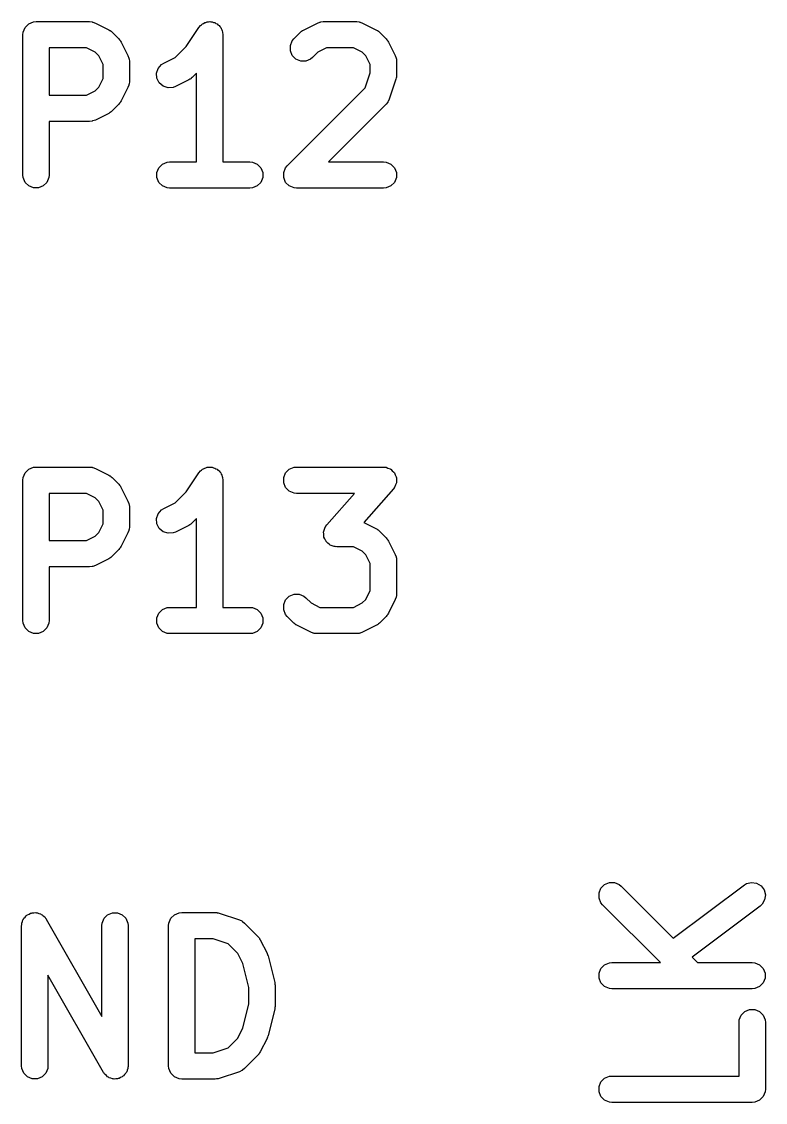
# Model space of a CAD drawing. Extents: x 100 to 226, y -132 to -42.
# Drawn here: x 203.05 to 207.29, y -95.44 to -89.28 of the extents above; entities that cross this region are included whole.
import ezdxf

# ---------------------------------------------------------------- set-up
doc = ezdxf.new("R2010")
doc.units = 0
doc.layers.add('BLACK', color=7, linetype='CONTINUOUS')

msp = doc.modelspace()

# ---------------------------------------------------------------- linework, layer by layer
at = {"layer": 'BLACK', "linetype": 'CONTINUOUS'}
for p, q in [((203.067461, -89.314377), (203.088153, -89.293685)), ((203.088153, -89.293685), (203.115189, -89.282486)), ((203.115189, -89.282486), (203.129821, -89.281045)), ((203.129821, -89.281045), (203.434583, -89.281045)), ((203.434583, -89.281045), (203.449215, -89.282486)), ((203.449215, -89.282486), (203.451704, -89.283517)), ((203.451704, -89.283517), (203.454392, -89.283708)), ((203.454392, -89.283708), (203.468124, -89.288963)), ((203.468124, -89.288963), (203.544314, -89.327058)), ((204.067209, -89.303067), (204.073378, -89.298935)), ((204.073378, -89.298935), (204.078629, -89.293685)), ((204.078629, -89.293685), (204.085418, -89.290872)), ((204.085418, -89.290872), (204.091524, -89.286784)), ((204.091524, -89.286784), (204.098804, -89.285327)), ((204.098804, -89.285327), (204.105665, -89.282486)), ((204.105665, -89.282486), (204.113014, -89.282486)), ((204.113014, -89.282486), (204.120219, -89.281045)), ((204.120219, -89.281045), (204.127503, -89.282486)), ((204.127503, -89.282486), (204.134929, -89.282486)), ((204.134929, -89.282486), (204.141717, -89.285297)), ((204.141717, -89.285297), (204.148926, -89.286724)), ((204.148926, -89.286724), (204.155104, -89.290843)), ((204.155104, -89.290843), (204.161965, -89.293685)), ((204.161965, -89.293685), (204.16716, -89.29888)), ((204.16716, -89.29888), (204.173275, -89.302957)), ((204.658185, -89.327058), (204.734375, -89.288963)), ((204.734375, -89.288963), (204.748107, -89.283708)), ((204.748107, -89.283708), (204.750794, -89.283517)), ((204.750794, -89.283517), (204.753284, -89.282486)), ((204.753284, -89.282486), (204.767916, -89.281045)), ((204.767916, -89.281045), (204.958392, -89.281045)), ((204.958392, -89.281045), (204.973024, -89.282486)), ((204.973024, -89.282486), (204.975513, -89.283517)), ((204.975513, -89.283517), (204.978201, -89.283708)), ((204.978201, -89.283708), (204.991933, -89.288963)), ((204.991933, -89.288963), (205.068124, -89.327058)), ((203.054821, -89.356045), (203.056262, -89.341413)), ((203.054821, -90.156045), (203.054821, -89.356045)), ((203.056262, -89.341413), (203.067461, -89.314377)), ((203.544314, -89.327058), (203.550613, -89.331022)), ((203.550613, -89.331022), (203.552441, -89.33178)), ((203.552441, -89.33178), (203.554497, -89.333468)), ((203.554497, -89.333468), (203.556757, -89.33489)), ((203.556757, -89.33489), (203.558056, -89.336388)), ((203.558056, -89.336388), (203.563806, -89.341107)), ((203.563806, -89.341107), (203.601901, -89.379202)), ((203.98582, -89.42255), (204.057893, -89.314442)), ((204.057893, -89.314442), (204.057927, -89.314399)), ((204.057927, -89.314399), (204.057937, -89.314377)), ((204.057937, -89.314377), (204.057988, -89.314325)), ((204.057988, -89.314325), (204.067209, -89.303067)), ((204.173275, -89.302957), (204.177406, -89.309126)), ((204.177406, -89.309126), (204.182657, -89.314377)), ((204.182657, -89.314377), (204.185469, -89.321166)), ((204.185469, -89.321166), (204.189558, -89.327272)), ((204.189558, -89.327272), (204.191014, -89.334552)), ((204.191014, -89.334552), (204.193856, -89.341413)), ((204.193856, -89.341413), (204.195281, -89.355891)), ((204.195281, -89.355891), (204.195297, -89.355967)), ((204.195297, -89.355967), (204.195291, -89.355992)), ((204.195291, -89.355992), (204.195297, -89.356045)), ((204.195297, -89.356045), (204.195297, -90.081045)), ((204.600598, -89.379201), (204.638694, -89.341106)), ((204.638694, -89.341106), (204.644442, -89.336388)), ((204.644442, -89.336388), (204.645742, -89.33489)), ((204.645742, -89.33489), (204.648, -89.333468)), ((204.648, -89.333468), (204.650059, -89.331779)), ((204.650059, -89.331779), (204.651888, -89.331021)), ((204.651888, -89.331021), (204.658185, -89.327058)), ((205.068124, -89.327058), (205.074423, -89.331022)), ((205.074423, -89.331022), (205.076251, -89.33178)), ((205.076251, -89.33178), (205.078307, -89.333468)), ((205.078307, -89.333468), (205.080567, -89.33489)), ((205.080567, -89.33489), (205.081866, -89.336388)), ((205.081866, -89.336388), (205.087616, -89.341107)), ((205.087616, -89.341107), (205.125711, -89.379202)), ((203.601901, -89.379202), (203.606621, -89.384954)), ((203.606621, -89.384954), (203.608117, -89.386251)), ((203.608117, -89.386251), (203.609536, -89.388505)), ((203.609536, -89.388505), (203.611228, -89.390567)), ((203.611228, -89.390567), (203.611986, -89.392397)), ((203.611986, -89.392397), (203.61595, -89.398694)), ((203.61595, -89.398694), (203.654046, -89.474884)), ((203.923488, -89.484881), (203.98582, -89.42255)), ((204.580071, -89.417603), (204.59127, -89.390567)), ((204.580071, -89.446865), (204.580071, -89.417603)), ((204.59127, -89.390567), (204.600598, -89.379201)), ((205.125711, -89.379202), (205.130429, -89.384951)), ((205.130429, -89.384951), (205.131928, -89.386251)), ((205.131928, -89.386251), (205.133349, -89.38851)), ((205.133349, -89.38851), (205.135038, -89.390567)), ((205.135038, -89.390567), (205.135795, -89.392394)), ((205.135795, -89.392394), (205.13976, -89.398694)), ((205.13976, -89.398694), (205.177855, -89.474885)), ((203.416878, -89.431045), (203.204821, -89.431045)), ((203.204821, -89.431045), (203.204821, -89.700092)), ((203.466346, -89.455779), (203.416878, -89.431045)), ((203.487229, -89.476662), (203.466346, -89.455779)), ((203.511964, -89.526131), (203.487229, -89.476662)), ((203.654046, -89.474884), (203.659301, -89.488616)), ((203.858184, -89.517534), (203.923488, -89.484881)), ((204.591269, -89.473902), (204.580071, -89.446865)), ((204.611962, -89.494595), (204.591269, -89.473902)), ((204.706662, -89.485269), (204.695297, -89.494596)), ((204.736152, -89.455779), (204.706662, -89.485269)), ((204.785621, -89.431045), (204.736152, -89.455779)), ((204.940687, -89.431045), (204.785621, -89.431045)), ((204.990156, -89.455779), (204.940687, -89.431045)), ((205.011038, -89.476661), (204.990156, -89.455779)), ((205.035773, -89.52613), (205.011038, -89.476661)), ((205.177855, -89.474885), (205.18311, -89.488617)), ((203.511964, -89.605005), (203.511964, -89.526131)), ((203.659301, -89.488616), (203.659492, -89.491305)), ((203.659492, -89.491305), (203.660523, -89.493794)), ((203.660523, -89.493794), (203.661964, -89.508426)), ((203.661964, -89.508426), (203.661964, -89.622711)), ((203.817314, -89.575235), (203.826568, -89.547474)), ((203.826568, -89.547474), (203.845741, -89.525366)), ((203.845741, -89.525366), (203.858184, -89.517534)), ((204.638998, -89.505794), (204.611962, -89.494595)), ((204.66826, -89.505794), (204.638998, -89.505794)), ((204.695297, -89.494596), (204.66826, -89.505794)), ((205.035773, -89.572446), (205.035773, -89.52613)), ((205.18311, -89.488617), (205.1833, -89.491304)), ((205.1833, -89.491304), (205.184332, -89.493794)), ((205.184332, -89.493794), (205.185773, -89.508426)), ((205.185773, -89.508426), (205.185773, -89.584616)), ((203.487229, -89.654474), (203.511964, -89.605005)), ((203.819388, -89.604425), (203.817314, -89.575235)), ((203.832475, -89.6306), (203.819388, -89.604425)), ((204.009584, -89.608881), (204.007756, -89.609638)), ((204.01164, -89.607192), (204.009584, -89.608881)), ((204.0139, -89.605771), (204.01164, -89.607192)), ((204.015199, -89.604272), (204.0139, -89.605771)), ((204.020949, -89.599554), (204.015199, -89.604272)), ((204.045297, -89.575205), (204.020949, -89.599554)), ((204.045297, -90.081045), (204.045297, -89.575205)), ((205.007125, -89.658388), (205.035773, -89.572446)), ((205.181924, -89.608333), (205.143829, -89.722619)), ((205.183573, -89.601079), (205.181924, -89.608333)), ((205.184332, -89.599248), (205.183573, -89.601079)), ((205.184593, -89.596593), (205.184332, -89.599248)), ((205.185184, -89.593996), (205.184593, -89.596593)), ((205.185773, -89.584616), (205.185043, -89.592021)), ((205.185043, -89.592021), (205.185184, -89.593996)), ((203.466346, -89.675358), (203.487229, -89.654474)), ((203.654046, -89.656253), (203.61595, -89.732443)), ((203.659301, -89.642521), (203.654046, -89.656253)), ((203.659492, -89.639831), (203.659301, -89.642521)), ((203.660523, -89.637343), (203.659492, -89.639831)), ((203.661964, -89.622711), (203.660523, -89.637343)), ((203.854583, -89.649773), (203.832475, -89.6306)), ((203.882344, -89.659027), (203.854583, -89.649773)), ((203.911534, -89.656953), (203.882344, -89.659027)), ((203.925266, -89.651698), (203.911534, -89.656953)), ((204.001457, -89.613603), (203.925266, -89.651698)), ((204.007756, -89.609638), (204.001457, -89.613603)), ((204.562502, -90.103012), (205.007125, -89.658388)), ((203.204821, -89.700092), (203.416878, -89.700092)), ((203.416878, -89.700092), (203.466346, -89.675358)), ((205.143829, -89.722619), (205.137835, -89.736044)), ((203.563806, -89.79003), (203.558056, -89.794748)), ((203.601901, -89.751935), (203.563806, -89.79003)), ((203.606621, -89.746182), (203.601901, -89.751935)), ((203.608117, -89.744886), (203.606621, -89.746182)), ((203.609536, -89.742631), (203.608117, -89.744886)), ((203.611228, -89.74057), (203.609536, -89.742631)), ((203.611986, -89.738739), (203.611228, -89.74057)), ((203.61595, -89.732443), (203.611986, -89.738739)), ((205.125711, -89.751935), (204.796601, -90.081045)), ((205.135039, -89.74057), (205.125711, -89.751935)), ((205.136071, -89.738077), (205.135039, -89.74057)), ((205.137835, -89.736044), (205.136071, -89.738077)), ((203.434583, -89.850092), (203.204821, -89.850092)), ((203.204821, -89.850092), (203.204821, -90.156045)), ((203.449215, -89.848651), (203.434583, -89.850092)), ((203.451704, -89.847619), (203.449215, -89.848651)), ((203.454392, -89.847429), (203.451704, -89.847619)), ((203.468124, -89.842174), (203.454392, -89.847429)), ((203.544314, -89.804079), (203.468124, -89.842174)), ((203.550613, -89.800114), (203.544314, -89.804079)), ((203.552441, -89.799357), (203.550613, -89.800114)), ((203.554497, -89.797668), (203.552441, -89.799357)), ((203.556757, -89.796247), (203.554497, -89.797668)), ((203.558056, -89.794748), (203.556757, -89.796247)), ((203.829365, -90.114377), (203.850057, -90.093685)), ((203.850057, -90.093685), (203.877093, -90.082486)), ((203.877093, -90.082486), (203.891725, -90.081045)), ((203.891725, -90.081045), (204.045297, -90.081045)), ((204.195297, -90.081045), (204.348868, -90.081045)), ((204.348868, -90.081045), (204.3635, -90.082486)), ((204.3635, -90.082486), (204.390536, -90.093685)), ((204.390536, -90.093685), (204.411228, -90.114377)), ((204.796601, -90.081045), (205.110773, -90.081045)), ((205.110773, -90.081045), (205.125405, -90.082486)), ((205.125405, -90.082486), (205.152441, -90.093685)), ((205.152441, -90.093685), (205.173133, -90.114377)), ((203.056262, -90.170677), (203.054821, -90.156045)), ((203.204821, -90.156045), (203.20338, -90.170677)), ((203.818166, -90.141413), (203.829365, -90.114377)), ((203.818166, -90.170677), (203.818166, -90.141413)), ((204.411228, -90.114377), (204.422427, -90.141413)), ((204.422427, -90.141413), (204.422427, -90.170677)), ((204.541976, -90.141413), (204.553175, -90.114377)), ((204.541976, -90.170677), (204.541976, -90.141413)), ((204.553175, -90.114377), (204.562502, -90.103012)), ((205.173133, -90.114377), (205.184332, -90.141413)), ((205.184332, -90.141413), (205.184332, -90.170677)), ((203.067461, -90.197713), (203.056262, -90.170677)), ((203.088153, -90.218405), (203.067461, -90.197713)), ((203.115189, -90.229604), (203.088153, -90.218405)), ((203.171489, -90.218405), (203.144453, -90.229604)), ((203.192181, -90.197713), (203.171489, -90.218405)), ((203.20338, -90.170677), (203.192181, -90.197713)), ((203.829365, -90.197713), (203.818166, -90.170677)), ((203.850057, -90.218405), (203.829365, -90.197713)), ((203.877093, -90.229604), (203.850057, -90.218405)), ((204.390536, -90.218405), (204.3635, -90.229604)), ((204.411228, -90.197713), (204.390536, -90.218405)), ((204.422427, -90.170677), (204.411228, -90.197713)), ((204.553175, -90.197713), (204.541976, -90.170677)), ((204.573867, -90.218405), (204.553175, -90.197713)), ((204.600903, -90.229604), (204.573867, -90.218405)), ((205.152441, -90.218405), (205.125405, -90.229604)), ((205.173133, -90.197713), (205.152441, -90.218405)), ((205.184332, -90.170677), (205.173133, -90.197713)), ((203.144453, -90.229604), (203.115189, -90.229604)), ((203.891725, -90.231045), (203.877093, -90.229604)), ((204.348868, -90.231045), (203.891725, -90.231045)), ((204.3635, -90.229604), (204.348868, -90.231045)), ((204.615535, -90.231045), (204.600903, -90.229604)), ((205.110773, -90.231045), (204.615535, -90.231045)), ((205.125405, -90.229604), (205.110773, -90.231045)), ((203.088153, -91.833685), (203.115189, -91.822486)), ((203.115189, -91.822486), (203.129821, -91.821045)), ((203.129821, -91.821045), (203.434583, -91.821045)), ((203.434583, -91.821045), (203.449215, -91.822486)), ((203.449215, -91.822486), (203.451704, -91.823517)), ((203.451704, -91.823517), (203.454392, -91.823708)), ((203.454392, -91.823708), (203.468124, -91.828963)), ((204.085418, -91.830872), (204.091524, -91.826784)), ((204.091524, -91.826784), (204.098804, -91.825327)), ((204.098804, -91.825327), (204.105665, -91.822486)), ((204.105665, -91.822486), (204.113014, -91.822486)), ((204.113014, -91.822486), (204.120219, -91.821045)), ((204.120219, -91.821045), (204.127503, -91.822486)), ((204.127503, -91.822486), (204.134929, -91.822486)), ((204.134929, -91.822486), (204.141717, -91.825297)), ((204.141717, -91.825297), (204.148926, -91.826724)), ((204.148926, -91.826724), (204.155104, -91.830843)), ((204.573867, -91.833685), (204.600903, -91.822486)), ((204.600903, -91.822486), (204.615535, -91.821045)), ((204.615535, -91.821045), (205.110773, -91.821045)), ((205.110773, -91.821045), (205.118505, -91.821806)), ((205.118505, -91.821806), (205.120479, -91.821675)), ((205.120479, -91.821675), (205.121838, -91.822134)), ((205.121838, -91.822134), (205.125405, -91.822486)), ((205.125405, -91.822486), (205.136656, -91.827146)), ((205.136656, -91.827146), (205.1482, -91.831051)), ((203.054821, -91.896045), (203.056262, -91.881413)), ((203.056262, -91.881413), (203.067461, -91.854377)), ((203.067461, -91.854377), (203.088153, -91.833685)), ((203.468124, -91.828963), (203.544314, -91.867058)), ((203.544314, -91.867058), (203.550613, -91.871022)), ((203.550613, -91.871022), (203.552441, -91.87178)), ((203.552441, -91.87178), (203.554497, -91.873468)), ((203.554497, -91.873468), (203.556757, -91.87489)), ((203.556757, -91.87489), (203.558056, -91.876388)), ((203.558056, -91.876388), (203.563806, -91.881107)), ((203.563806, -91.881107), (203.601901, -91.919202)), ((203.98582, -91.96255), (204.057893, -91.854442)), ((204.057893, -91.854442), (204.057927, -91.854399)), ((204.057927, -91.854399), (204.057937, -91.854377)), ((204.057937, -91.854377), (204.057988, -91.854325)), ((204.057988, -91.854325), (204.067209, -91.843067)), ((204.067209, -91.843067), (204.073378, -91.838935)), ((204.073378, -91.838935), (204.078629, -91.833685)), ((204.078629, -91.833685), (204.085418, -91.830872)), ((204.155104, -91.830843), (204.161965, -91.833685)), ((204.161965, -91.833685), (204.16716, -91.83888)), ((204.16716, -91.83888), (204.173275, -91.842957)), ((204.173275, -91.842957), (204.177406, -91.849126)), ((204.177406, -91.849126), (204.182657, -91.854377)), ((204.182657, -91.854377), (204.185469, -91.861166)), ((204.185469, -91.861166), (204.189558, -91.867272)), ((204.189558, -91.867272), (204.191014, -91.874552)), ((204.191014, -91.874552), (204.193856, -91.881413)), ((204.193856, -91.881413), (204.195281, -91.895891)), ((204.541976, -91.881413), (204.553175, -91.854377)), ((204.541976, -91.910677), (204.541976, -91.881413)), ((204.553175, -91.854377), (204.573867, -91.833685)), ((205.1482, -91.831051), (205.150104, -91.832716)), ((205.150104, -91.832716), (205.152441, -91.833685)), ((205.152441, -91.833685), (205.161051, -91.842295)), ((205.161051, -91.842295), (205.170224, -91.850321)), ((205.170224, -91.850321), (205.171346, -91.85259)), ((205.171346, -91.85259), (205.173133, -91.854377)), ((205.173133, -91.854377), (205.177791, -91.865624)), ((205.177791, -91.865624), (205.183196, -91.876552)), ((205.183196, -91.876552), (205.183364, -91.879076)), ((205.183364, -91.879076), (205.184332, -91.881413)), ((205.184332, -91.881413), (205.184332, -91.893588)), ((203.054821, -92.696045), (203.054821, -91.896045)), ((203.601901, -91.919202), (203.606621, -91.924954)), ((203.606621, -91.924954), (203.608117, -91.926251)), ((203.608117, -91.926251), (203.609536, -91.928505)), ((203.609536, -91.928505), (203.611228, -91.930567)), ((203.611228, -91.930567), (203.611986, -91.932397)), ((203.611986, -91.932397), (203.61595, -91.938694)), ((203.61595, -91.938694), (203.654046, -92.014884)), ((204.195281, -91.895891), (204.195297, -91.895967)), ((204.195297, -91.895967), (204.195291, -91.895992)), ((204.195291, -91.895992), (204.195297, -91.896045)), ((204.195297, -91.896045), (204.195297, -92.621045)), ((204.553175, -91.937713), (204.541976, -91.910677)), ((204.573867, -91.958405), (204.553175, -91.937713)), ((205.167217, -91.945432), (204.999256, -92.137386)), ((205.171737, -91.939108), (205.167217, -91.945432)), ((205.173133, -91.937713), (205.171737, -91.939108)), ((205.173681, -91.936389), (205.173133, -91.937713)), ((205.175767, -91.933472), (205.173681, -91.936389)), ((205.179671, -91.921928), (205.175767, -91.933472)), ((205.184332, -91.910677), (205.179671, -91.921928)), ((205.184332, -91.893588), (205.185143, -91.905751)), ((205.185143, -91.905751), (205.184332, -91.908148)), ((205.184332, -91.908148), (205.184332, -91.910677)), ((203.416878, -91.971045), (203.204821, -91.971045)), ((203.204821, -91.971045), (203.204821, -92.240092)), ((203.466346, -91.995779), (203.416878, -91.971045)), ((203.487229, -92.016662), (203.466346, -91.995779)), ((203.923488, -92.024881), (203.98582, -91.96255)), ((204.600903, -91.969604), (204.573867, -91.958405)), ((204.615535, -91.971045), (204.600903, -91.969604)), ((204.945491, -91.971045), (204.615535, -91.971045)), ((204.787664, -92.151419), (204.945491, -91.971045)), ((203.511964, -92.066131), (203.487229, -92.016662)), ((203.511964, -92.145005), (203.511964, -92.066131)), ((203.654046, -92.014884), (203.659301, -92.028616)), ((203.659301, -92.028616), (203.659492, -92.031305)), ((203.659492, -92.031305), (203.660523, -92.033794)), ((203.660523, -92.033794), (203.661964, -92.048426)), ((203.661964, -92.048426), (203.661964, -92.162711)), ((203.826568, -92.087474), (203.845741, -92.065366)), ((203.845741, -92.065366), (203.858184, -92.057534)), ((203.858184, -92.057534), (203.923488, -92.024881)), ((203.817314, -92.115235), (203.826568, -92.087474)), ((203.819388, -92.144425), (203.817314, -92.115235)), ((204.045297, -92.115205), (204.020949, -92.139554)), ((204.045297, -92.621045), (204.045297, -92.115205)), ((203.466346, -92.215358), (203.487229, -92.194474)), ((203.487229, -92.194474), (203.511964, -92.145005)), ((203.654046, -92.196253), (203.61595, -92.272443)), ((203.659301, -92.182521), (203.654046, -92.196253)), ((203.659492, -92.179831), (203.659301, -92.182521)), ((203.660523, -92.177343), (203.659492, -92.179831)), ((203.661964, -92.162711), (203.660523, -92.177343)), ((203.832475, -92.1706), (203.819388, -92.144425)), ((203.854583, -92.189773), (203.832475, -92.1706)), ((203.882344, -92.199027), (203.854583, -92.189773)), ((203.911534, -92.196953), (203.882344, -92.199027)), ((203.925266, -92.191698), (203.911534, -92.196953)), ((204.001457, -92.153603), (203.925266, -92.191698)), ((204.007756, -92.149638), (204.001457, -92.153603)), ((204.009584, -92.148881), (204.007756, -92.149638)), ((204.01164, -92.147192), (204.009584, -92.148881)), ((204.0139, -92.145771), (204.01164, -92.147192)), ((204.015199, -92.144272), (204.0139, -92.145771)), ((204.020949, -92.139554), (204.015199, -92.144272)), ((204.769738, -92.191101), (204.770548, -92.188705)), ((204.770548, -92.203254), (204.769738, -92.191101)), ((204.770548, -92.186175), (204.775211, -92.174917)), ((204.770548, -92.188705), (204.770548, -92.186175)), ((204.775211, -92.174917), (204.779113, -92.16338)), ((204.779113, -92.16338), (204.781198, -92.160462)), ((204.781198, -92.160462), (204.781747, -92.159139)), ((204.781747, -92.159139), (204.783142, -92.157743)), ((204.783142, -92.157743), (204.787664, -92.151419)), ((204.999256, -92.137386), (205.068124, -92.17182)), ((205.068124, -92.17182), (205.074423, -92.175784)), ((205.074423, -92.175784), (205.076251, -92.176542)), ((205.076251, -92.176542), (205.078307, -92.17823)), ((205.078307, -92.17823), (205.080567, -92.179652)), ((205.080567, -92.179652), (205.081866, -92.18115)), ((205.081866, -92.18115), (205.087616, -92.185869)), ((205.087616, -92.185869), (205.125711, -92.223964)), ((203.204821, -92.240092), (203.416878, -92.240092)), ((203.416878, -92.240092), (203.466346, -92.215358)), ((204.770548, -92.215439), (204.770548, -92.203254)), ((204.771515, -92.217775), (204.770548, -92.215439)), ((204.771684, -92.220299), (204.771515, -92.217775)), ((204.777086, -92.231224), (204.771684, -92.220299)), ((204.781747, -92.242475), (204.777086, -92.231224)), ((204.783533, -92.244261), (204.781747, -92.242475)), ((204.784656, -92.246531), (204.783533, -92.244261)), ((204.793828, -92.254556), (204.784656, -92.246531)), ((204.802439, -92.263167), (204.793828, -92.254556)), ((205.125711, -92.223964), (205.130429, -92.229713)), ((205.130429, -92.229713), (205.131928, -92.231013)), ((205.131928, -92.231013), (205.133349, -92.233272)), ((205.133349, -92.233272), (205.135038, -92.235329)), ((205.135038, -92.235329), (205.135795, -92.237156)), ((205.135795, -92.237156), (205.13976, -92.243456)), ((205.13976, -92.243456), (205.177855, -92.319647)), ((203.601901, -92.291935), (203.563806, -92.33003)), ((203.606621, -92.286182), (203.601901, -92.291935)), ((203.608117, -92.284886), (203.606621, -92.286182)), ((203.609536, -92.282631), (203.608117, -92.284886)), ((203.611228, -92.28057), (203.609536, -92.282631)), ((203.611986, -92.278739), (203.611228, -92.28057)), ((203.61595, -92.272443), (203.611986, -92.278739)), ((204.804775, -92.264135), (204.802439, -92.263167)), ((204.80668, -92.265801), (204.804775, -92.264135)), ((204.818217, -92.269702), (204.80668, -92.265801)), ((204.829475, -92.274366), (204.818217, -92.269702)), ((204.833045, -92.274717), (204.829475, -92.274366)), ((204.834401, -92.275176), (204.833045, -92.274717)), ((204.836368, -92.275044), (204.834401, -92.275176)), ((204.844107, -92.275807), (204.836368, -92.275044)), ((204.940687, -92.275807), (204.844107, -92.275807)), ((204.990156, -92.300541), (204.940687, -92.275807)), ((205.011038, -92.321423), (204.990156, -92.300541)), ((205.177855, -92.319647), (205.18311, -92.333379)), ((203.468124, -92.382174), (203.454392, -92.387429)), ((203.544314, -92.344079), (203.468124, -92.382174)), ((203.550613, -92.340114), (203.544314, -92.344079)), ((203.552441, -92.339357), (203.550613, -92.340114)), ((203.554497, -92.337668), (203.552441, -92.339357)), ((203.556757, -92.336247), (203.554497, -92.337668)), ((203.558056, -92.334748), (203.556757, -92.336247)), ((203.563806, -92.33003), (203.558056, -92.334748)), ((205.035773, -92.370892), (205.011038, -92.321423)), ((205.035773, -92.525959), (205.035773, -92.370892)), ((205.18311, -92.333379), (205.1833, -92.336066)), ((205.1833, -92.336066), (205.184332, -92.338556)), ((205.184332, -92.338556), (205.185773, -92.353188)), ((205.185773, -92.353188), (205.185773, -92.543664)), ((203.434583, -92.390092), (203.204821, -92.390092)), ((203.204821, -92.390092), (203.204821, -92.696045)), ((203.449215, -92.388651), (203.434583, -92.390092)), ((203.451704, -92.387619), (203.449215, -92.388651)), ((203.454392, -92.387429), (203.451704, -92.387619)), ((204.553175, -92.578186), (204.573868, -92.557493)), ((204.573868, -92.557493), (204.600905, -92.546295)), ((204.600905, -92.546295), (204.630167, -92.546295)), ((204.630167, -92.546295), (204.657203, -92.557494)), ((204.657203, -92.557494), (204.668569, -92.566822)), ((204.668569, -92.566822), (204.698057, -92.596311)), ((205.011038, -92.575427), (205.035773, -92.525959)), ((205.18311, -92.563473), (205.177855, -92.577205)), ((205.1833, -92.560785), (205.18311, -92.563473)), ((205.184332, -92.558296), (205.1833, -92.560785)), ((205.185773, -92.543664), (205.184332, -92.558296)), ((203.850057, -92.633685), (203.877093, -92.622486)), ((203.877093, -92.622486), (203.891725, -92.621045)), ((203.891725, -92.621045), (204.045297, -92.621045)), ((204.195297, -92.621045), (204.348868, -92.621045)), ((204.348868, -92.621045), (204.3635, -92.622486)), ((204.3635, -92.622486), (204.390536, -92.633685)), ((204.541976, -92.605222), (204.553175, -92.578186)), ((204.541976, -92.634484), (204.541976, -92.605222)), ((204.698057, -92.596311), (204.747526, -92.621045)), ((204.747526, -92.621045), (204.940687, -92.621045)), ((204.940687, -92.621045), (204.990155, -92.596311)), ((204.990155, -92.596311), (205.011038, -92.575427)), ((205.177855, -92.577205), (205.13976, -92.653395)), ((203.818166, -92.681413), (203.829365, -92.654377)), ((203.818166, -92.710677), (203.818166, -92.681413)), ((203.829365, -92.654377), (203.850057, -92.633685)), ((204.390536, -92.633685), (204.411228, -92.654377)), ((204.411228, -92.654377), (204.422427, -92.681413)), ((204.422427, -92.681413), (204.422427, -92.710677)), ((204.553174, -92.661521), (204.541976, -92.634484)), ((204.562501, -92.672886), (204.553174, -92.661521)), ((204.600596, -92.710982), (204.562501, -92.672886)), ((205.125712, -92.672886), (205.087617, -92.710982)), ((205.130429, -92.667137), (205.125712, -92.672886)), ((205.131928, -92.665838), (205.130429, -92.667137)), ((205.133349, -92.663579), (205.131928, -92.665838)), ((205.135039, -92.661521), (205.133349, -92.663579)), ((205.135796, -92.659691), (205.135039, -92.661521)), ((205.13976, -92.653395), (205.135796, -92.659691)), ((203.056262, -92.710677), (203.054821, -92.696045)), ((203.067461, -92.737713), (203.056262, -92.710677)), ((203.088153, -92.758405), (203.067461, -92.737713)), ((203.192181, -92.737713), (203.171489, -92.758405)), ((203.20338, -92.710677), (203.192181, -92.737713)), ((203.204821, -92.696045), (203.20338, -92.710677)), ((203.829365, -92.737713), (203.818166, -92.710677)), ((203.850057, -92.758405), (203.829365, -92.737713)), ((204.411228, -92.737713), (204.390536, -92.758405)), ((204.422427, -92.710677), (204.411228, -92.737713)), ((204.606347, -92.715702), (204.600596, -92.710982)), ((204.607646, -92.7172), (204.606347, -92.715702)), ((204.609901, -92.718619), (204.607646, -92.7172)), ((204.611961, -92.72031), (204.609901, -92.718619)), ((204.613791, -92.721068), (204.611961, -92.72031)), ((204.620089, -92.725032), (204.613791, -92.721068)), ((204.69628, -92.763127), (204.620089, -92.725032)), ((205.068124, -92.725032), (204.991933, -92.763127)), ((205.074423, -92.721067), (205.068124, -92.725032)), ((205.076251, -92.72031), (205.074423, -92.721067)), ((205.078307, -92.718622), (205.076251, -92.72031)), ((205.080567, -92.7172), (205.078307, -92.718622)), ((205.081867, -92.7157), (205.080567, -92.7172)), ((205.087617, -92.710982), (205.081867, -92.7157)), ((203.115189, -92.769604), (203.088153, -92.758405)), ((203.144453, -92.769604), (203.115189, -92.769604)), ((203.171489, -92.758405), (203.144453, -92.769604)), ((203.877093, -92.769604), (203.850057, -92.758405)), ((203.891725, -92.771045), (203.877093, -92.769604)), ((204.348868, -92.771045), (203.891725, -92.771045)), ((204.3635, -92.769604), (204.348868, -92.771045)), ((204.390536, -92.758405), (204.3635, -92.769604)), ((204.710012, -92.768382), (204.69628, -92.763127)), ((204.712699, -92.768572), (204.710012, -92.768382)), ((204.715189, -92.769604), (204.712699, -92.768572)), ((204.729821, -92.771045), (204.715189, -92.769604)), ((204.958392, -92.771045), (204.729821, -92.771045)), ((204.973024, -92.769604), (204.958392, -92.771045)), ((204.975513, -92.768572), (204.973024, -92.769604)), ((204.978201, -92.768382), (204.975513, -92.768572)), ((204.991933, -92.763127), (204.978201, -92.768382)), ((206.339986, -94.249594), (206.351185, -94.222557)), ((206.351185, -94.222557), (206.371877, -94.201865)), ((206.371877, -94.201865), (206.398914, -94.190666)), ((206.398914, -94.190666), (206.428176, -94.190666)), ((206.428176, -94.190666), (206.455213, -94.201865)), ((206.455213, -94.201865), (206.466578, -94.211192)), ((206.466578, -94.211192), (206.76344, -94.508054)), ((206.76344, -94.508054), (207.168545, -94.204225)), ((207.168545, -94.204225), (207.181115, -94.196599)), ((207.181115, -94.196599), (207.209463, -94.189336)), ((207.209463, -94.189336), (207.238432, -94.193475)), ((207.238432, -94.193475), (207.263613, -94.208384)), ((207.263613, -94.208384), (207.281171, -94.231795)), ((206.339986, -94.278856), (206.339986, -94.249594)), ((206.351185, -94.305893), (206.339986, -94.278856)), ((207.284295, -94.289112), (207.269386, -94.314293)), ((207.281171, -94.231795), (207.288434, -94.260143)), ((207.288434, -94.260143), (207.284295, -94.289112)), ((206.360512, -94.317258), (206.351185, -94.305893)), ((206.689622, -94.646368), (206.360512, -94.317258)), ((207.258545, -94.324225), (206.870583, -94.615197)), ((207.269386, -94.314293), (207.258545, -94.324225)), ((203.04912, -94.421413), (203.052937, -94.412197)), ((203.052937, -94.412197), (203.055562, -94.402574)), ((203.055562, -94.402574), (203.058489, -94.398793)), ((203.058489, -94.398793), (203.060319, -94.394377)), ((203.060319, -94.394377), (203.067369, -94.387326)), ((203.067369, -94.387326), (203.073479, -94.379437)), ((203.073479, -94.379437), (203.077632, -94.377063)), ((203.077632, -94.377063), (203.081011, -94.373685)), ((203.081011, -94.373685), (203.090223, -94.369868)), ((203.090223, -94.369868), (203.098888, -94.364918)), ((203.098888, -94.364918), (203.103631, -94.364315)), ((203.103631, -94.364315), (203.108047, -94.362486)), ((203.108047, -94.362486), (203.118021, -94.362486)), ((203.118021, -94.362486), (203.127918, -94.361228)), ((203.127918, -94.361228), (203.13253, -94.362486)), ((203.13253, -94.362486), (203.137311, -94.362486)), ((203.137311, -94.362486), (203.146526, -94.366303)), ((203.146526, -94.366303), (203.15615, -94.368928)), ((203.15615, -94.368928), (203.15993, -94.371855)), ((203.15993, -94.371855), (203.164347, -94.373685)), ((203.164347, -94.373685), (203.171397, -94.380735)), ((203.171397, -94.380735), (203.179287, -94.386845)), ((203.179287, -94.386845), (203.183639, -94.392977)), ((203.183639, -94.392977), (203.185039, -94.394377)), ((203.185039, -94.394377), (203.185608, -94.395751)), ((203.185608, -94.395751), (203.187797, -94.398835)), ((203.187797, -94.398835), (203.504822, -94.953628)), ((203.506263, -94.421413), (203.517462, -94.394377)), ((203.517462, -94.394377), (203.538154, -94.373685)), ((203.538154, -94.373685), (203.56519, -94.362486)), ((203.56519, -94.362486), (203.594454, -94.362486)), ((203.594454, -94.362486), (203.62149, -94.373685)), ((203.62149, -94.373685), (203.642182, -94.394377)), ((203.642182, -94.394377), (203.653381, -94.421413)), ((203.887215, -94.421413), (203.898414, -94.394377)), ((203.898414, -94.394377), (203.919106, -94.373685)), ((203.919106, -94.373685), (203.946142, -94.362486)), ((203.946142, -94.362486), (203.960774, -94.361045)), ((203.960774, -94.361045), (204.15125, -94.361045)), ((204.15125, -94.361045), (204.158655, -94.361774)), ((204.158655, -94.361774), (204.16063, -94.361634)), ((204.16063, -94.361634), (204.163227, -94.362224)), ((204.163227, -94.362224), (204.165882, -94.362486)), ((204.165882, -94.362486), (204.167713, -94.363244)), ((204.167713, -94.363244), (204.174967, -94.364894)), ((204.174967, -94.364894), (204.289253, -94.402989)), ((204.289253, -94.402989), (204.302678, -94.408983)), ((204.302678, -94.408983), (204.304713, -94.410748)), ((204.304713, -94.410748), (204.307204, -94.41178)), ((204.307204, -94.41178), (204.318569, -94.421107)), ((203.047679, -94.436045), (203.048049, -94.432281)), ((203.047679, -95.236045), (203.047679, -94.436045)), ((203.047862, -94.430806), (203.048383, -94.428895)), ((203.048049, -94.432281), (203.047862, -94.430806)), ((203.048383, -94.428895), (203.04912, -94.421413)), ((203.504822, -94.436045), (203.506263, -94.421413)), ((203.504822, -94.953628), (203.504822, -94.436045)), ((203.653381, -94.421413), (203.654822, -94.436045)), ((203.654822, -94.436045), (203.654822, -95.236045)), ((203.885774, -94.436045), (203.887215, -94.421413)), ((203.885774, -95.236045), (203.885774, -94.436045)), ((204.318569, -94.421107), (204.394759, -94.497297)), ((204.13908, -94.511045), (204.035774, -94.511045)), ((204.035774, -94.511045), (204.035774, -95.161045)), ((204.225022, -94.539692), (204.13908, -94.511045)), ((204.394759, -94.497297), (204.399479, -94.503047)), ((204.399479, -94.503047), (204.400976, -94.504346)), ((204.400976, -94.504346), (204.402395, -94.5066)), ((204.402395, -94.5066), (204.404087, -94.508662)), ((204.404087, -94.508662), (204.404845, -94.510494)), ((204.404845, -94.510494), (204.408808, -94.516789)), ((204.408808, -94.516789), (204.446903, -94.59298)), ((204.280086, -94.594756), (204.225022, -94.539692)), ((204.309056, -94.652695), (204.280086, -94.594756)), ((204.446903, -94.59298), (204.447312, -94.594049)), ((204.447312, -94.594049), (204.447635, -94.594485)), ((204.447635, -94.594485), (204.449833, -94.600636)), ((204.449833, -94.600636), (204.452158, -94.606712)), ((204.342917, -94.788137), (204.309056, -94.652695)), ((204.452158, -94.606712), (204.452196, -94.60725)), ((204.452196, -94.60725), (204.452582, -94.60833)), ((204.452582, -94.60833), (204.490678, -94.760712)), ((206.351185, -94.6797), (206.371877, -94.659008)), ((206.371877, -94.659008), (206.398913, -94.647809)), ((206.398913, -94.647809), (206.413545, -94.646368)), ((206.413545, -94.646368), (206.689622, -94.646368)), ((206.870583, -94.615197), (206.901754, -94.646368)), ((206.901754, -94.646368), (207.213545, -94.646368)), ((207.213545, -94.646368), (207.228177, -94.647809)), ((207.228177, -94.647809), (207.255213, -94.659008)), ((207.255213, -94.659008), (207.275905, -94.6797)), ((203.514704, -95.273255), (203.197679, -94.718461)), ((203.197679, -94.718461), (203.197679, -95.236045)), ((206.339986, -94.706736), (206.351185, -94.6797)), ((206.339986, -94.736), (206.339986, -94.706736)), ((207.275905, -94.6797), (207.287104, -94.706736)), ((207.287104, -94.706736), (207.287104, -94.736)), ((204.490678, -94.760712), (204.491053, -94.763248)), ((204.491053, -94.763248), (204.491476, -94.76427)), ((204.491476, -94.76427), (204.492018, -94.769782)), ((204.492018, -94.769782), (204.492828, -94.775256)), ((204.492828, -94.775256), (204.492665, -94.776348)), ((204.492665, -94.776348), (204.492917, -94.778902)), ((204.492917, -94.778902), (204.492917, -94.893188)), ((206.351185, -94.763036), (206.339986, -94.736)), ((206.371877, -94.783728), (206.351185, -94.763036)), ((206.398913, -94.794927), (206.371877, -94.783728)), ((207.255213, -94.783728), (207.228177, -94.794927)), ((207.275905, -94.763036), (207.255213, -94.783728)), ((207.287104, -94.736), (207.275905, -94.763036)), ((204.342917, -94.883952), (204.342917, -94.788137)), ((206.413545, -94.796368), (206.398913, -94.794927)), ((207.213545, -94.796368), (206.413545, -94.796368)), ((207.228177, -94.794927), (207.213545, -94.796368)), ((204.309056, -95.019393), (204.342917, -94.883952)), ((204.491053, -94.908841), (204.490678, -94.911378)), ((204.491476, -94.90782), (204.491053, -94.908841)), ((204.492018, -94.902307), (204.491476, -94.90782)), ((204.492828, -94.896834), (204.492018, -94.902307)), ((204.492917, -94.893188), (204.492665, -94.895741)), ((204.492665, -94.895741), (204.492828, -94.896834)), ((204.490678, -94.911378), (204.452582, -95.06376)), ((207.139986, -94.973403), (207.151185, -94.946367)), ((207.151185, -94.946367), (207.171877, -94.925675)), ((207.171877, -94.925675), (207.198913, -94.914476)), ((207.198913, -94.914476), (207.228177, -94.914476)), ((207.228177, -94.914476), (207.255213, -94.925675)), ((207.255213, -94.925675), (207.275905, -94.946367)), ((207.275905, -94.946367), (207.287104, -94.973403)), ((204.280086, -95.077332), (204.309056, -95.019393)), ((207.138545, -94.988035), (207.139986, -94.973403)), ((207.138545, -95.293987), (207.138545, -94.988035)), ((207.287104, -94.973403), (207.288545, -94.988035)), ((207.288545, -94.988035), (207.288545, -95.368987)), ((204.225021, -95.132398), (204.280086, -95.077332)), ((204.446903, -95.07911), (204.408808, -95.1553)), ((204.447312, -95.07804), (204.446903, -95.07911)), ((204.447635, -95.077605), (204.447312, -95.07804)), ((204.449833, -95.071453), (204.447635, -95.077605)), ((204.452158, -95.065378), (204.449833, -95.071453)), ((204.452196, -95.064839), (204.452158, -95.065378)), ((204.452582, -95.06376), (204.452196, -95.064839)), ((204.13908, -95.161045), (204.225021, -95.132398)), ((204.408808, -95.1553), (204.404844, -95.161596)), ((204.035774, -95.161045), (204.13908, -95.161045)), ((204.39476, -95.174791), (204.318569, -95.250983)), ((204.399477, -95.169042), (204.39476, -95.174791)), ((204.400976, -95.167743), (204.399477, -95.169042)), ((204.402397, -95.165484), (204.400976, -95.167743)), ((204.404087, -95.163426), (204.402397, -95.165484)), ((204.404844, -95.161596), (204.404087, -95.163426)), ((203.04912, -95.250677), (203.047679, -95.236045)), ((203.060319, -95.277713), (203.04912, -95.250677)), ((203.081011, -95.298405), (203.060319, -95.277713)), ((203.185039, -95.277713), (203.164347, -95.298405)), ((203.196238, -95.250677), (203.185039, -95.277713)), ((203.197679, -95.236045), (203.196238, -95.250677)), ((203.516892, -95.276338), (203.514704, -95.273255)), ((203.517462, -95.277713), (203.516892, -95.276338)), ((203.518861, -95.279112), (203.517462, -95.277713)), ((203.642182, -95.277713), (203.635131, -95.284763)), ((203.644011, -95.273296), (203.642182, -95.277713)), ((203.646939, -95.269516), (203.644011, -95.273296)), ((203.649563, -95.259892), (203.646939, -95.269516)), ((203.653381, -95.250677), (203.649563, -95.259892)), ((203.654117, -95.243194), (203.653381, -95.250677)), ((203.654639, -95.241284), (203.654117, -95.243194)), ((203.654822, -95.236045), (203.654451, -95.239808)), ((203.654451, -95.239808), (203.654639, -95.241284)), ((203.887215, -95.250677), (203.885774, -95.236045)), ((203.898414, -95.277713), (203.887215, -95.250677)), ((203.919106, -95.298405), (203.898414, -95.277713)), ((204.289253, -95.269101), (204.174967, -95.307196)), ((204.302678, -95.263107), (204.289253, -95.269101)), ((204.304713, -95.261341), (204.302678, -95.263107)), ((204.307204, -95.26031), (204.304713, -95.261341)), ((204.318569, -95.250983), (204.307204, -95.26031)), ((203.108047, -95.309604), (203.081011, -95.298405)), ((203.137311, -95.309604), (203.108047, -95.309604)), ((203.164347, -95.298405), (203.137311, -95.309604)), ((203.523214, -95.285245), (203.518861, -95.279112)), ((203.531102, -95.291353), (203.523214, -95.285245)), ((203.538154, -95.298405), (203.531102, -95.291353)), ((203.542572, -95.300235), (203.538154, -95.298405)), ((203.546352, -95.303162), (203.542572, -95.300235)), ((203.555973, -95.305786), (203.546352, -95.303162)), ((203.56519, -95.309604), (203.555973, -95.305786)), ((203.569971, -95.309604), (203.56519, -95.309604)), ((203.574583, -95.310862), (203.569971, -95.309604)), ((203.58448, -95.309604), (203.574583, -95.310862)), ((203.594454, -95.309604), (203.58448, -95.309604)), ((203.598869, -95.307774), (203.594454, -95.309604)), ((203.603613, -95.307172), (203.598869, -95.307774)), ((203.612277, -95.302221), (203.603613, -95.307172)), ((203.62149, -95.298405), (203.612277, -95.302221)), ((203.624868, -95.295026), (203.62149, -95.298405)), ((203.629022, -95.292653), (203.624868, -95.295026)), ((203.635131, -95.284763), (203.629022, -95.292653)), ((203.946142, -95.309604), (203.919106, -95.298405)), ((203.960774, -95.311045), (203.946142, -95.309604)), ((204.15125, -95.311045), (203.960774, -95.311045)), ((204.158655, -95.310315), (204.15125, -95.311045)), ((204.16063, -95.310456), (204.158655, -95.310315)), ((204.163227, -95.309865), (204.16063, -95.310456)), ((204.165882, -95.309604), (204.163227, -95.309865)), ((204.167713, -95.308845), (204.165882, -95.309604)), ((204.174967, -95.307196), (204.167713, -95.308845)), ((206.339986, -95.354355), (206.351185, -95.327319)), ((206.351185, -95.327319), (206.371877, -95.306627)), ((206.371877, -95.306627), (206.398913, -95.295428)), ((206.398913, -95.295428), (206.413545, -95.293987)), ((206.413545, -95.293987), (207.138545, -95.293987)), ((206.339986, -95.383619), (206.339986, -95.354355)), ((206.351185, -95.410655), (206.339986, -95.383619)), ((207.287104, -95.383619), (207.275905, -95.410655)), ((207.288545, -95.368987), (207.287104, -95.383619)), ((206.371877, -95.431347), (206.351185, -95.410655)), ((206.398913, -95.442546), (206.371877, -95.431347)), ((206.413545, -95.443987), (206.398913, -95.442546)), ((207.213545, -95.443987), (206.413545, -95.443987)), ((207.228177, -95.442546), (207.213545, -95.443987)), ((207.255213, -95.431347), (207.228177, -95.442546)), ((207.275905, -95.410655), (207.255213, -95.431347))]:
    msp.add_line(p, q, dxfattribs=at)

doc.saveas('drawing.dxf')
